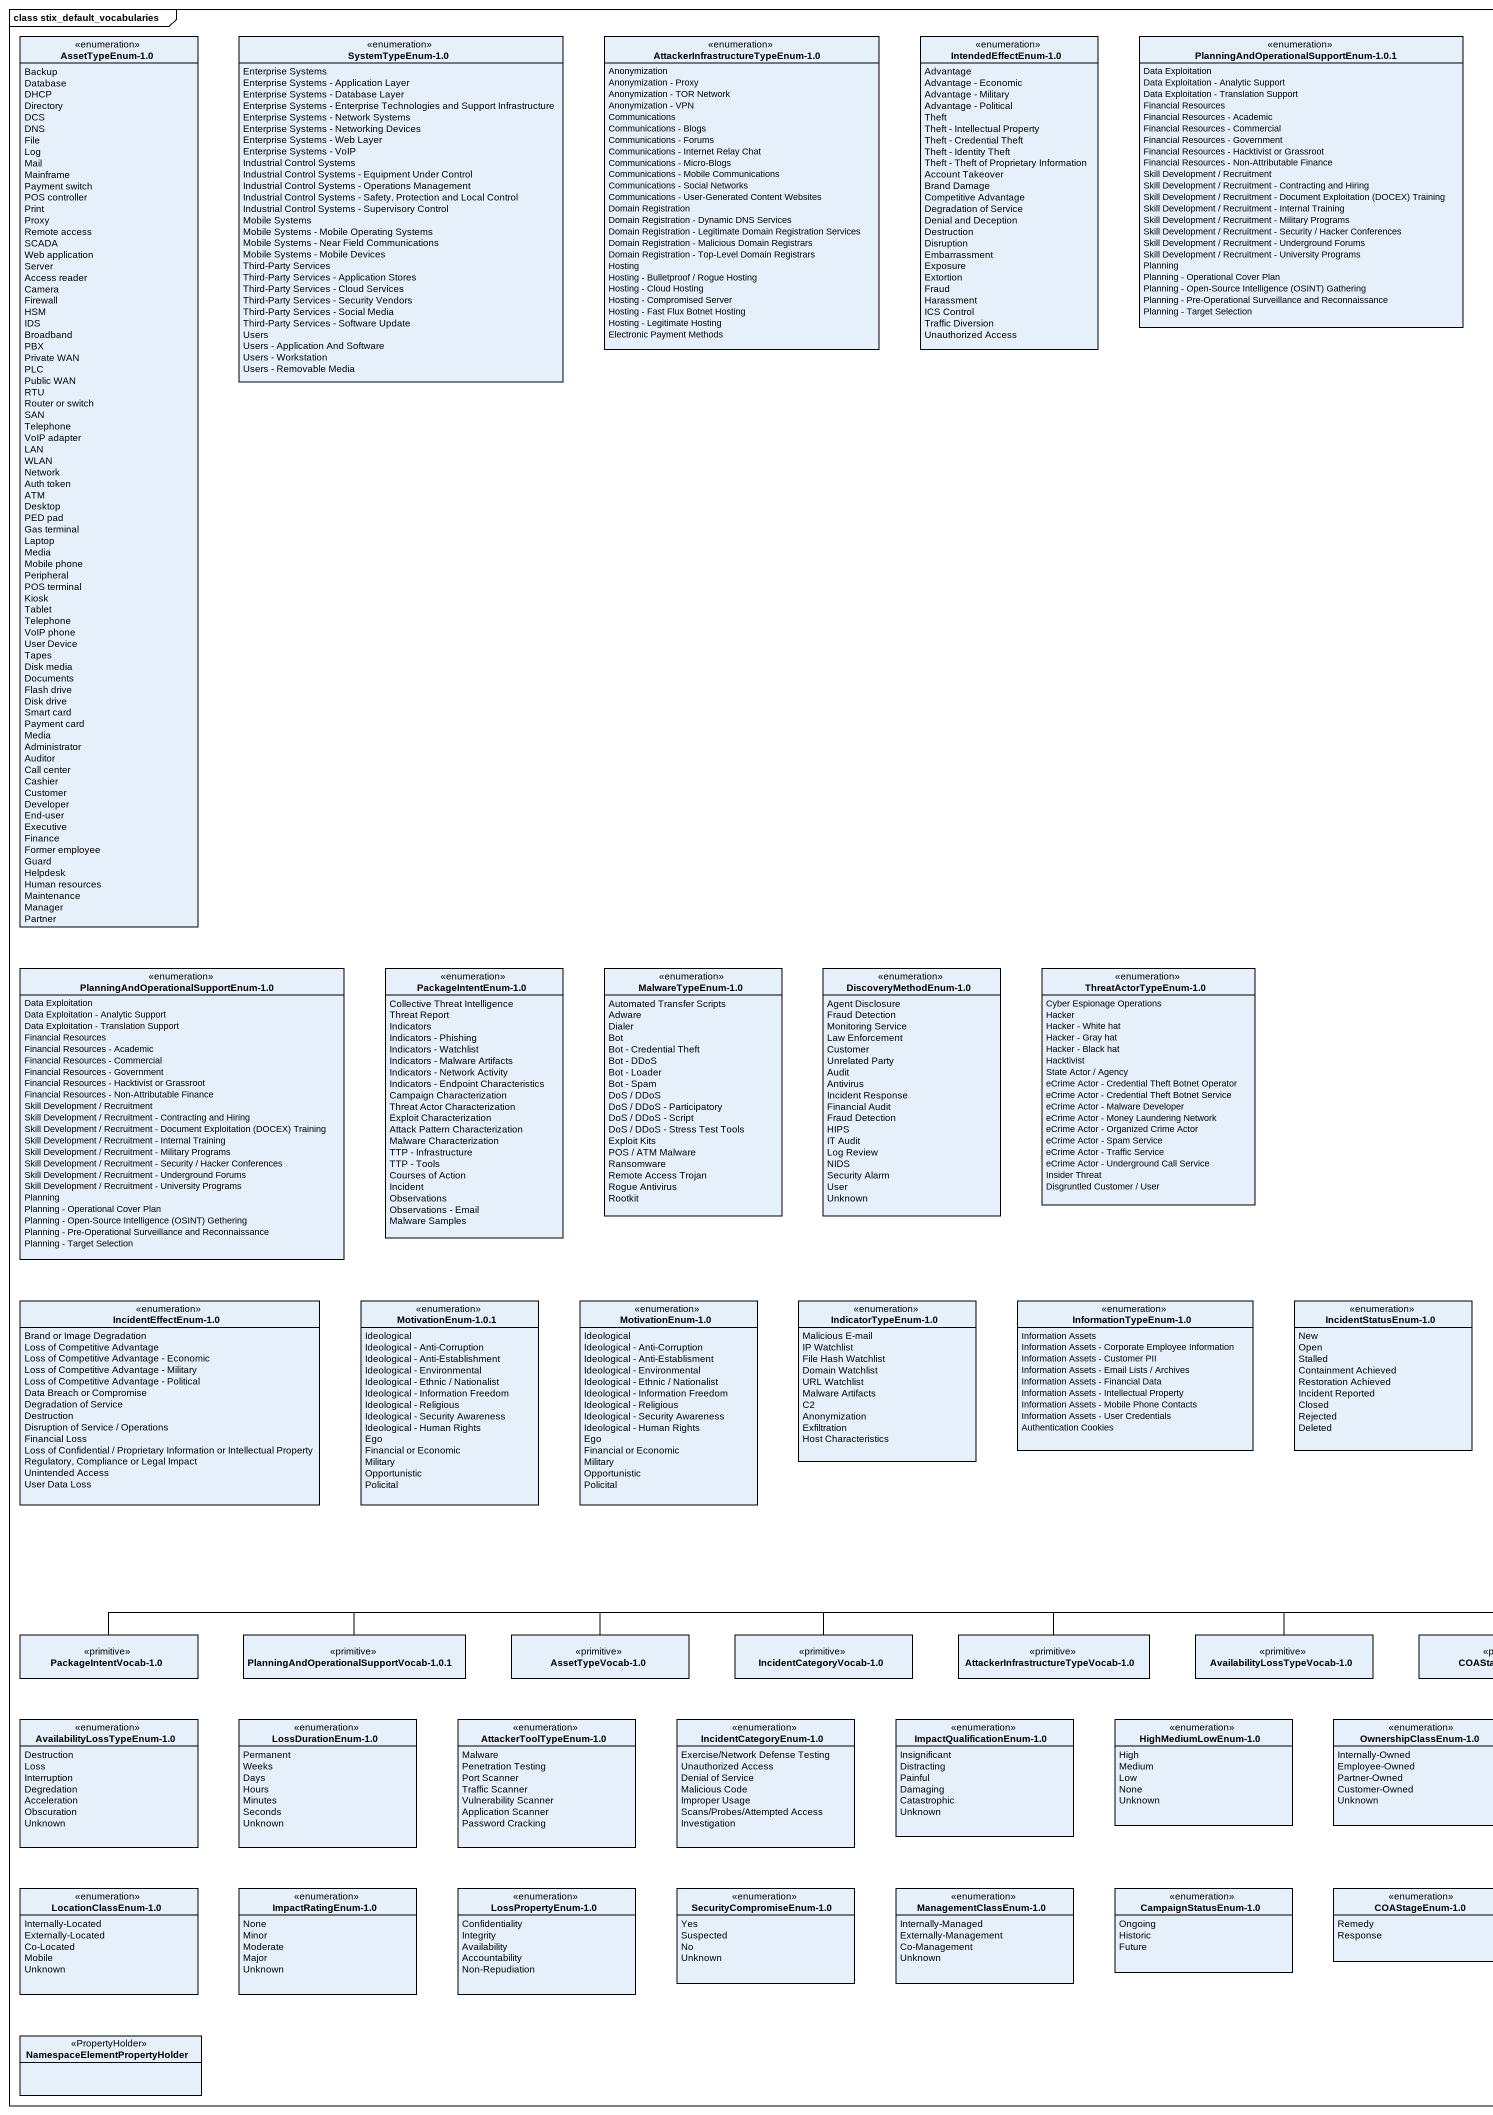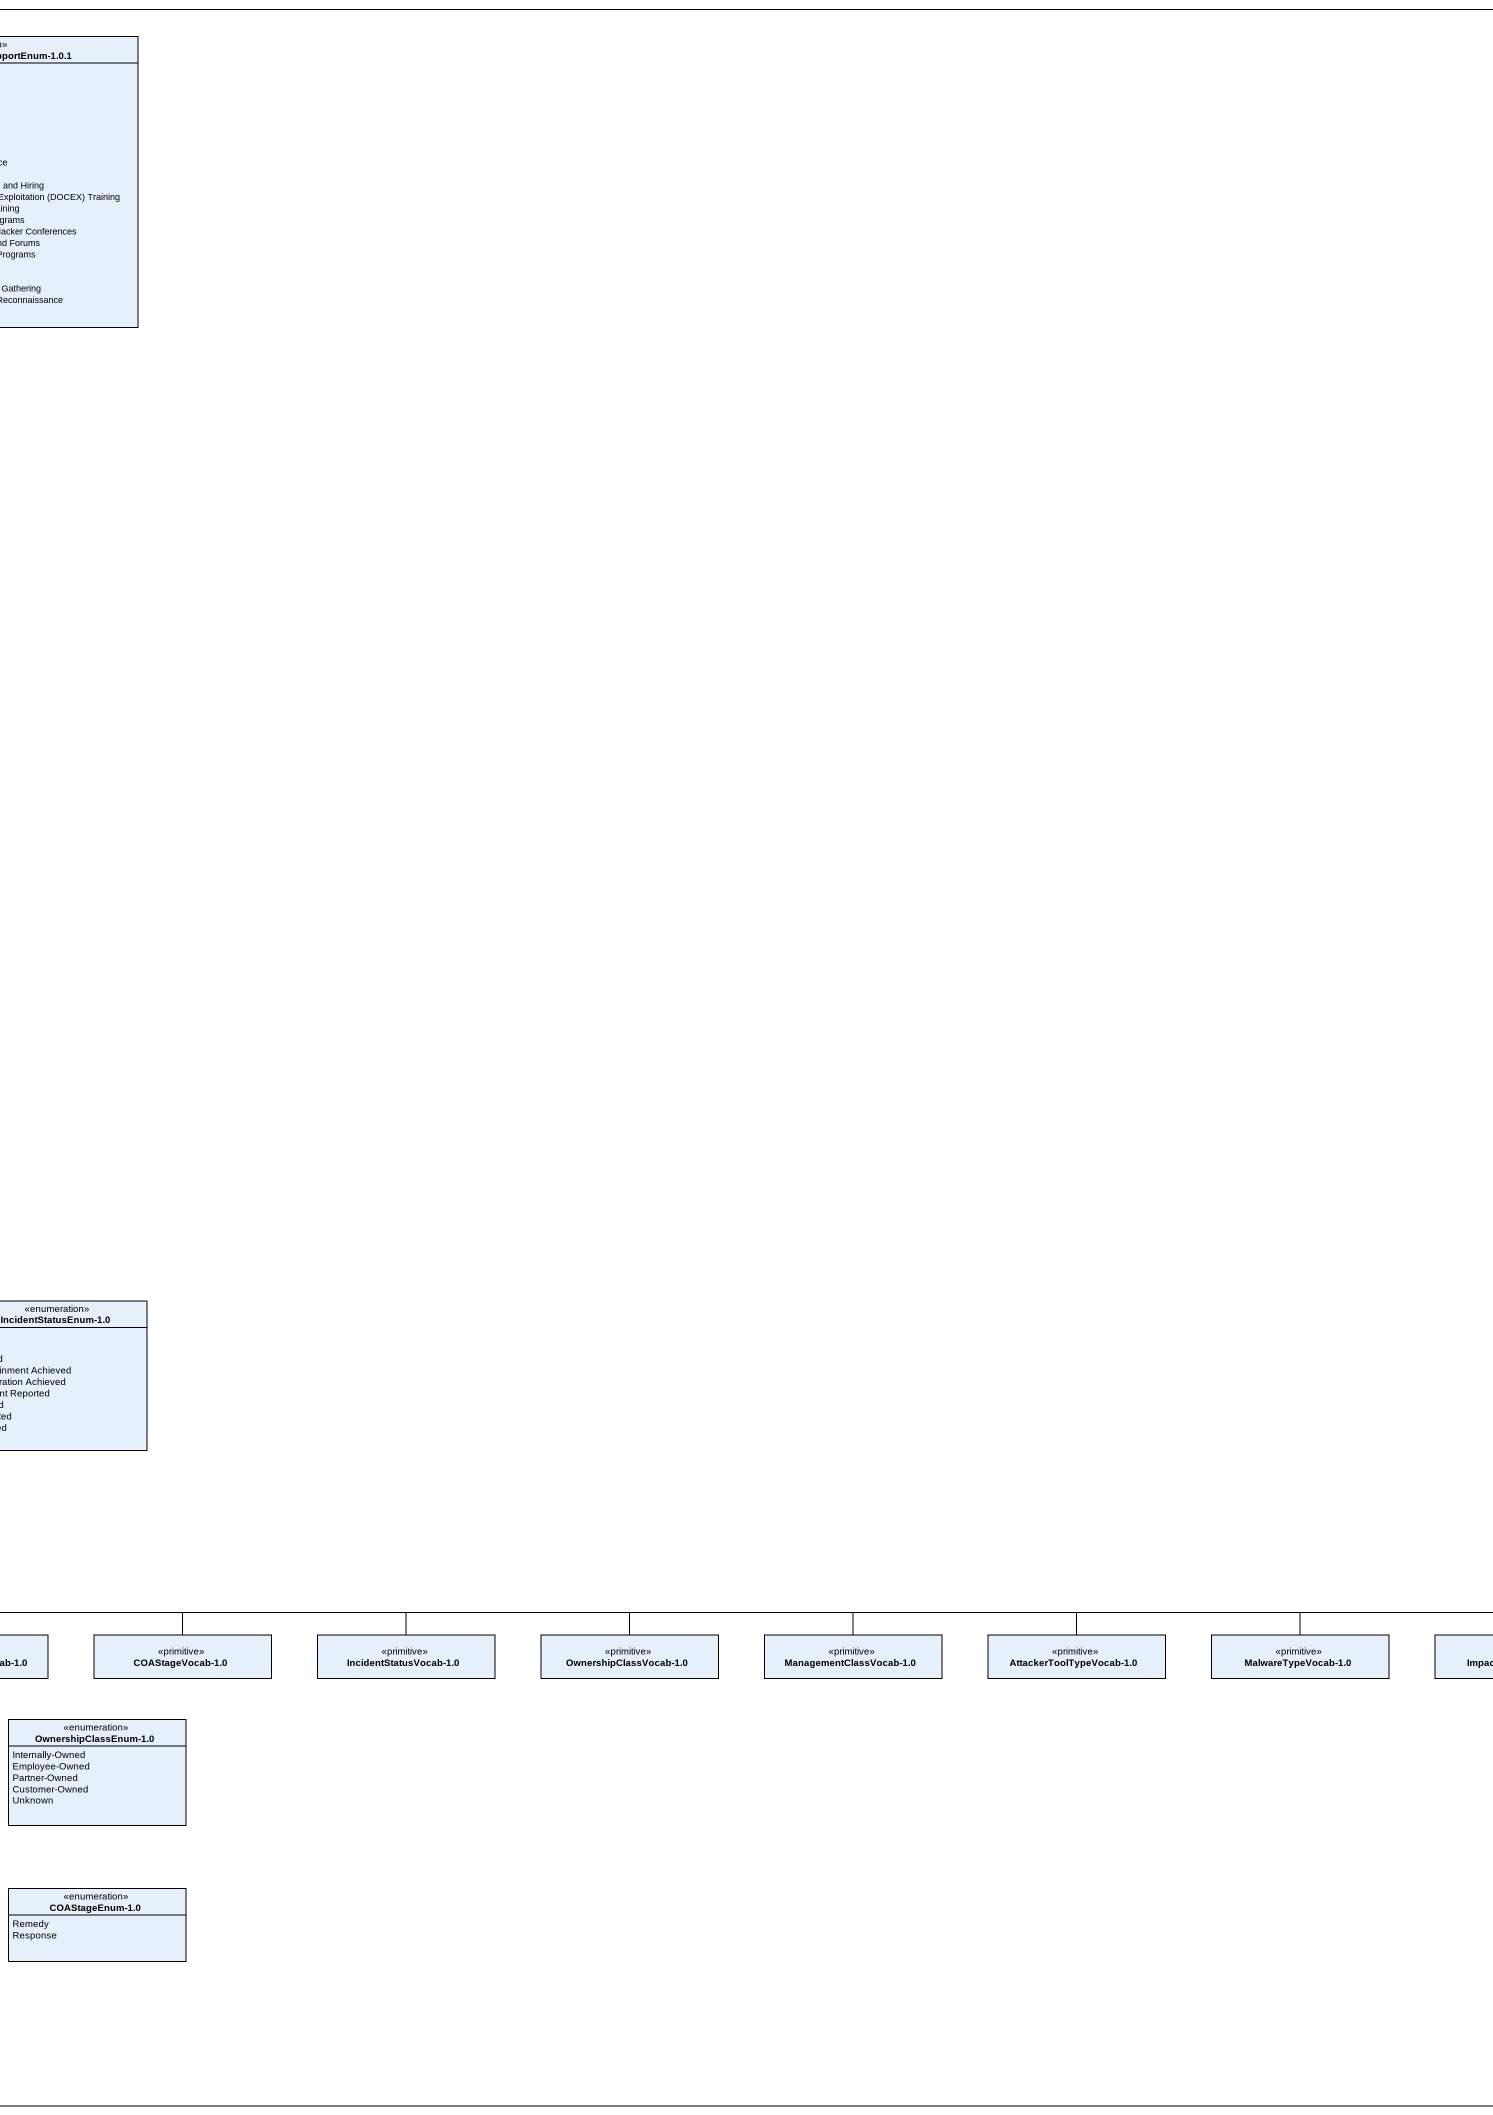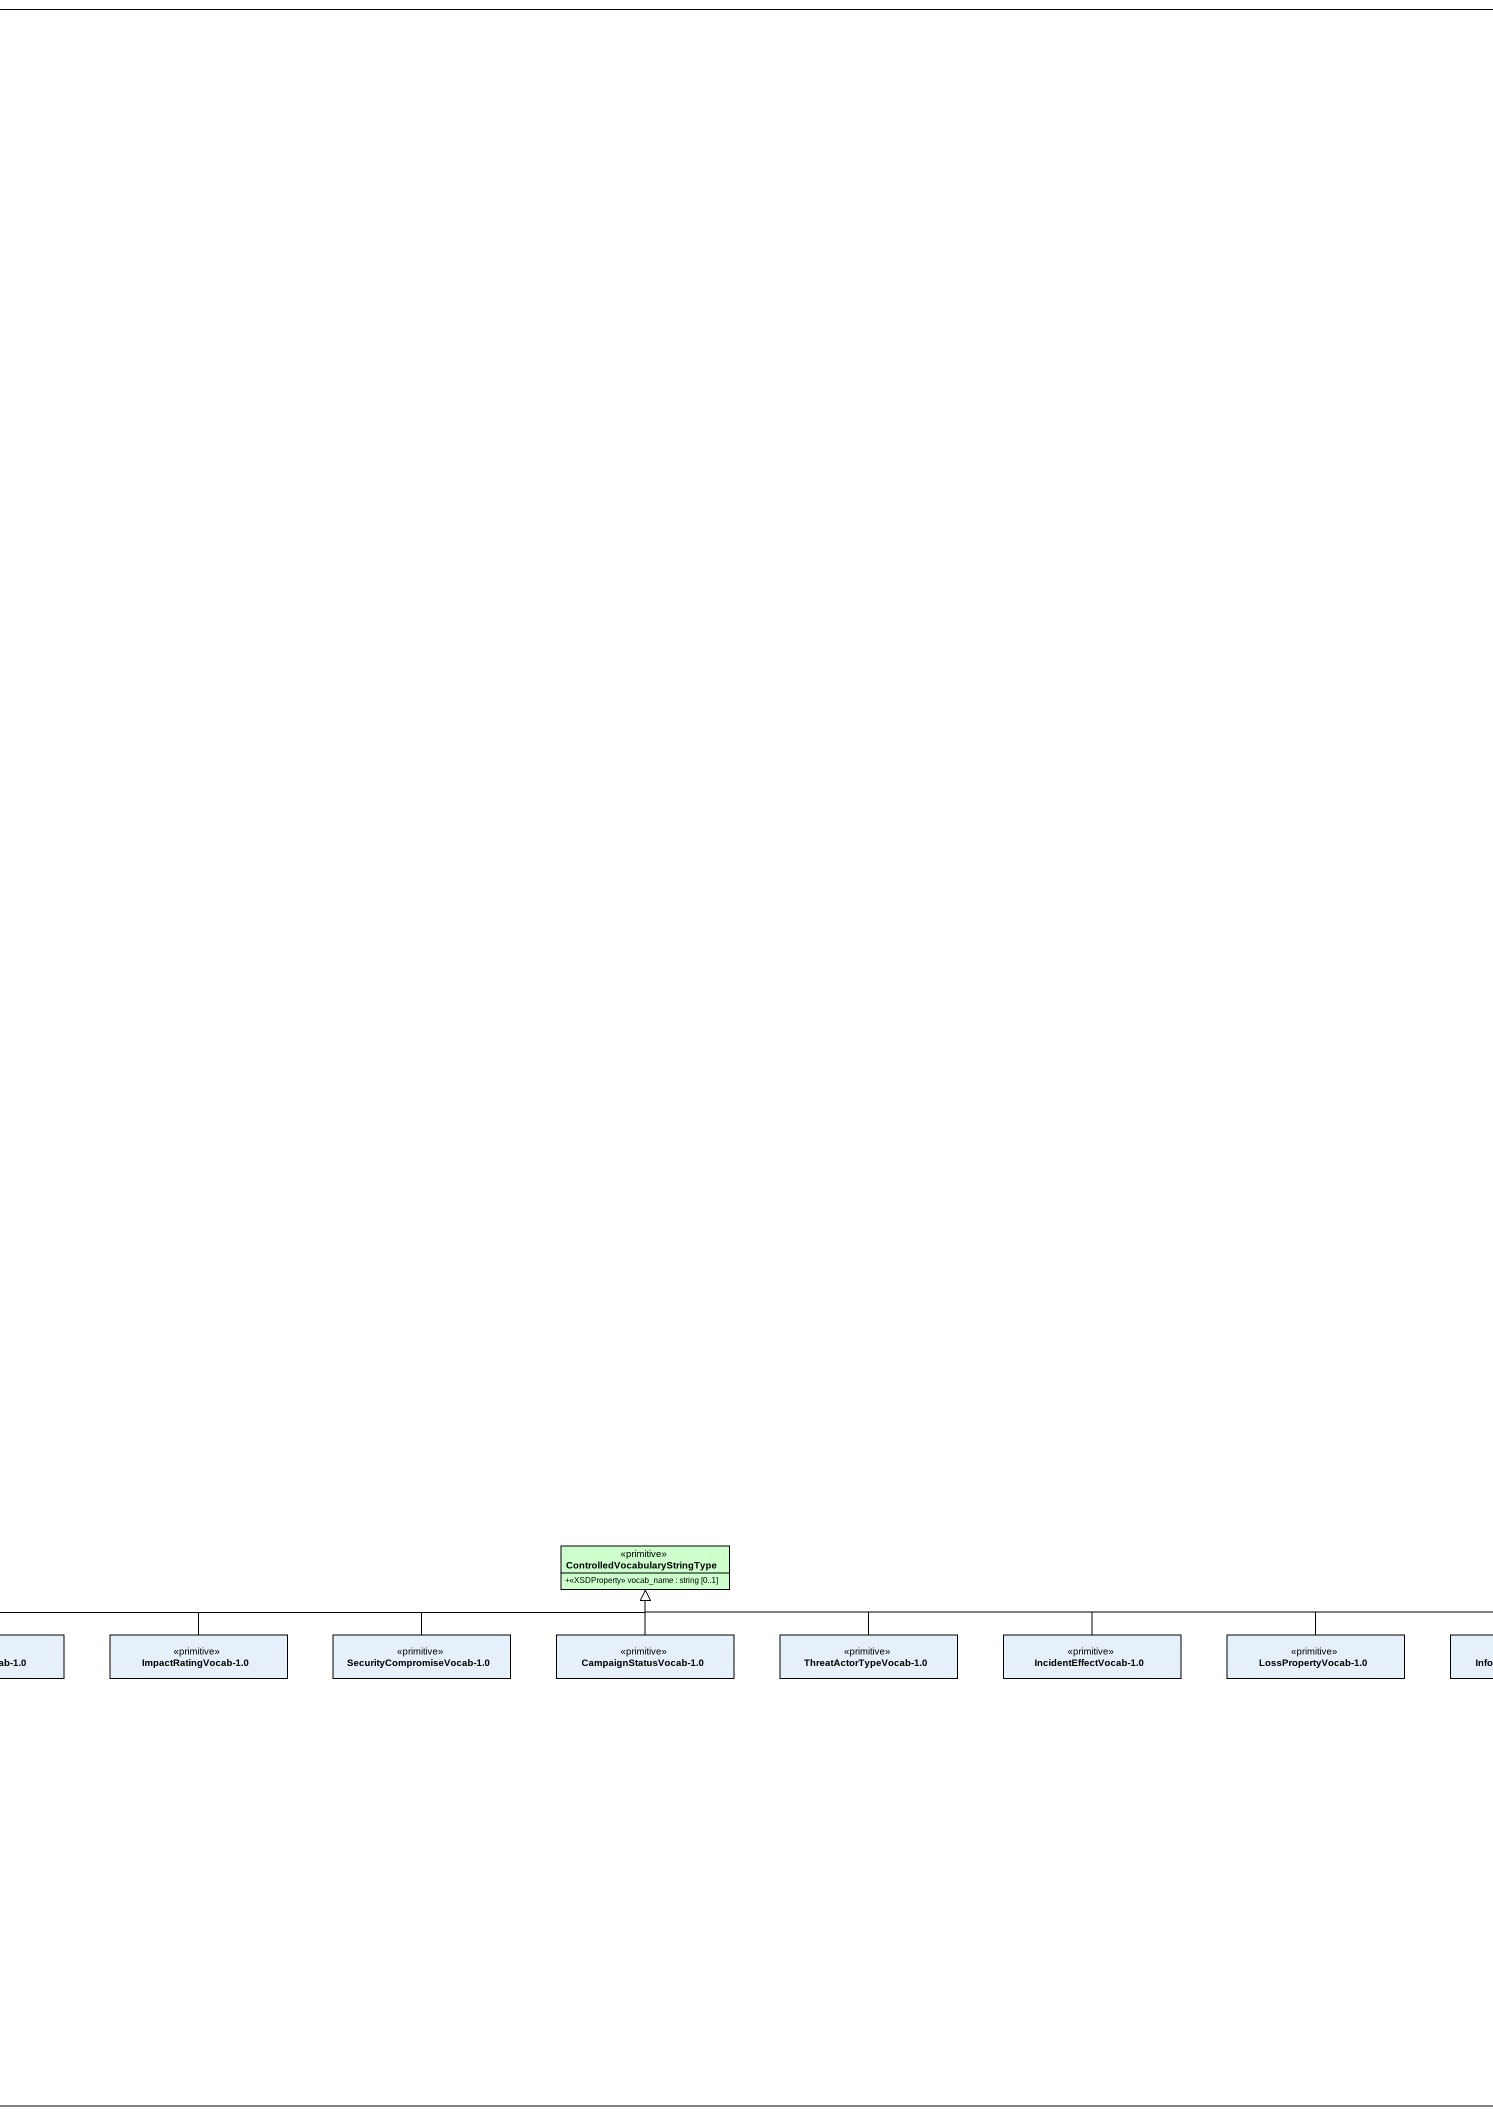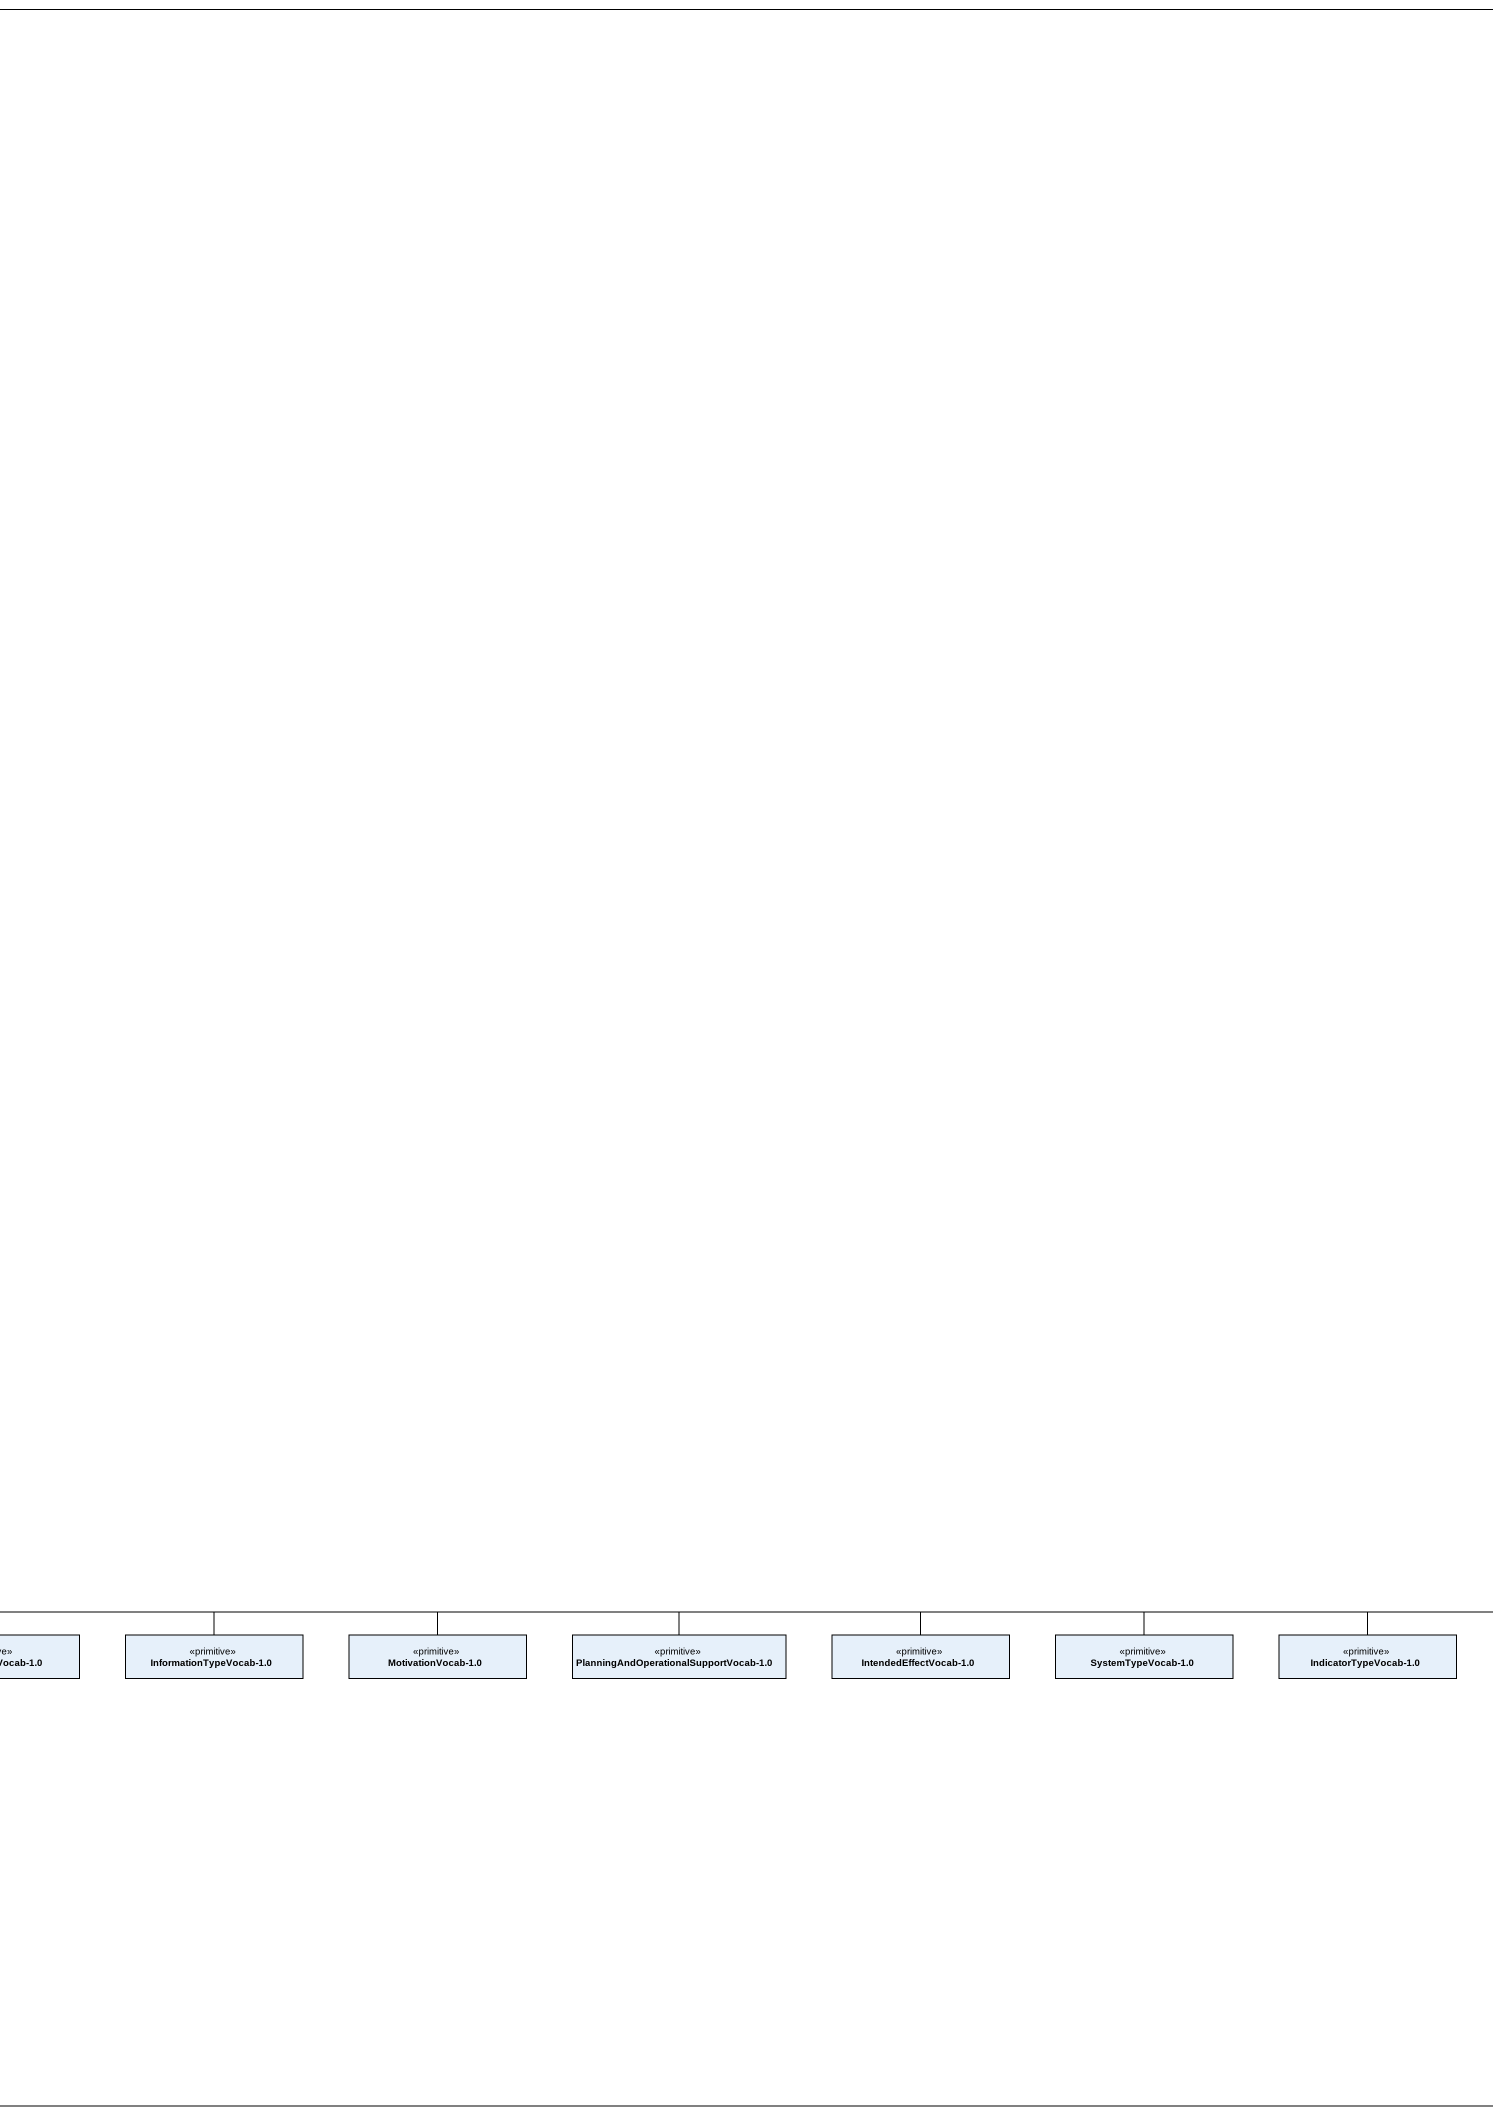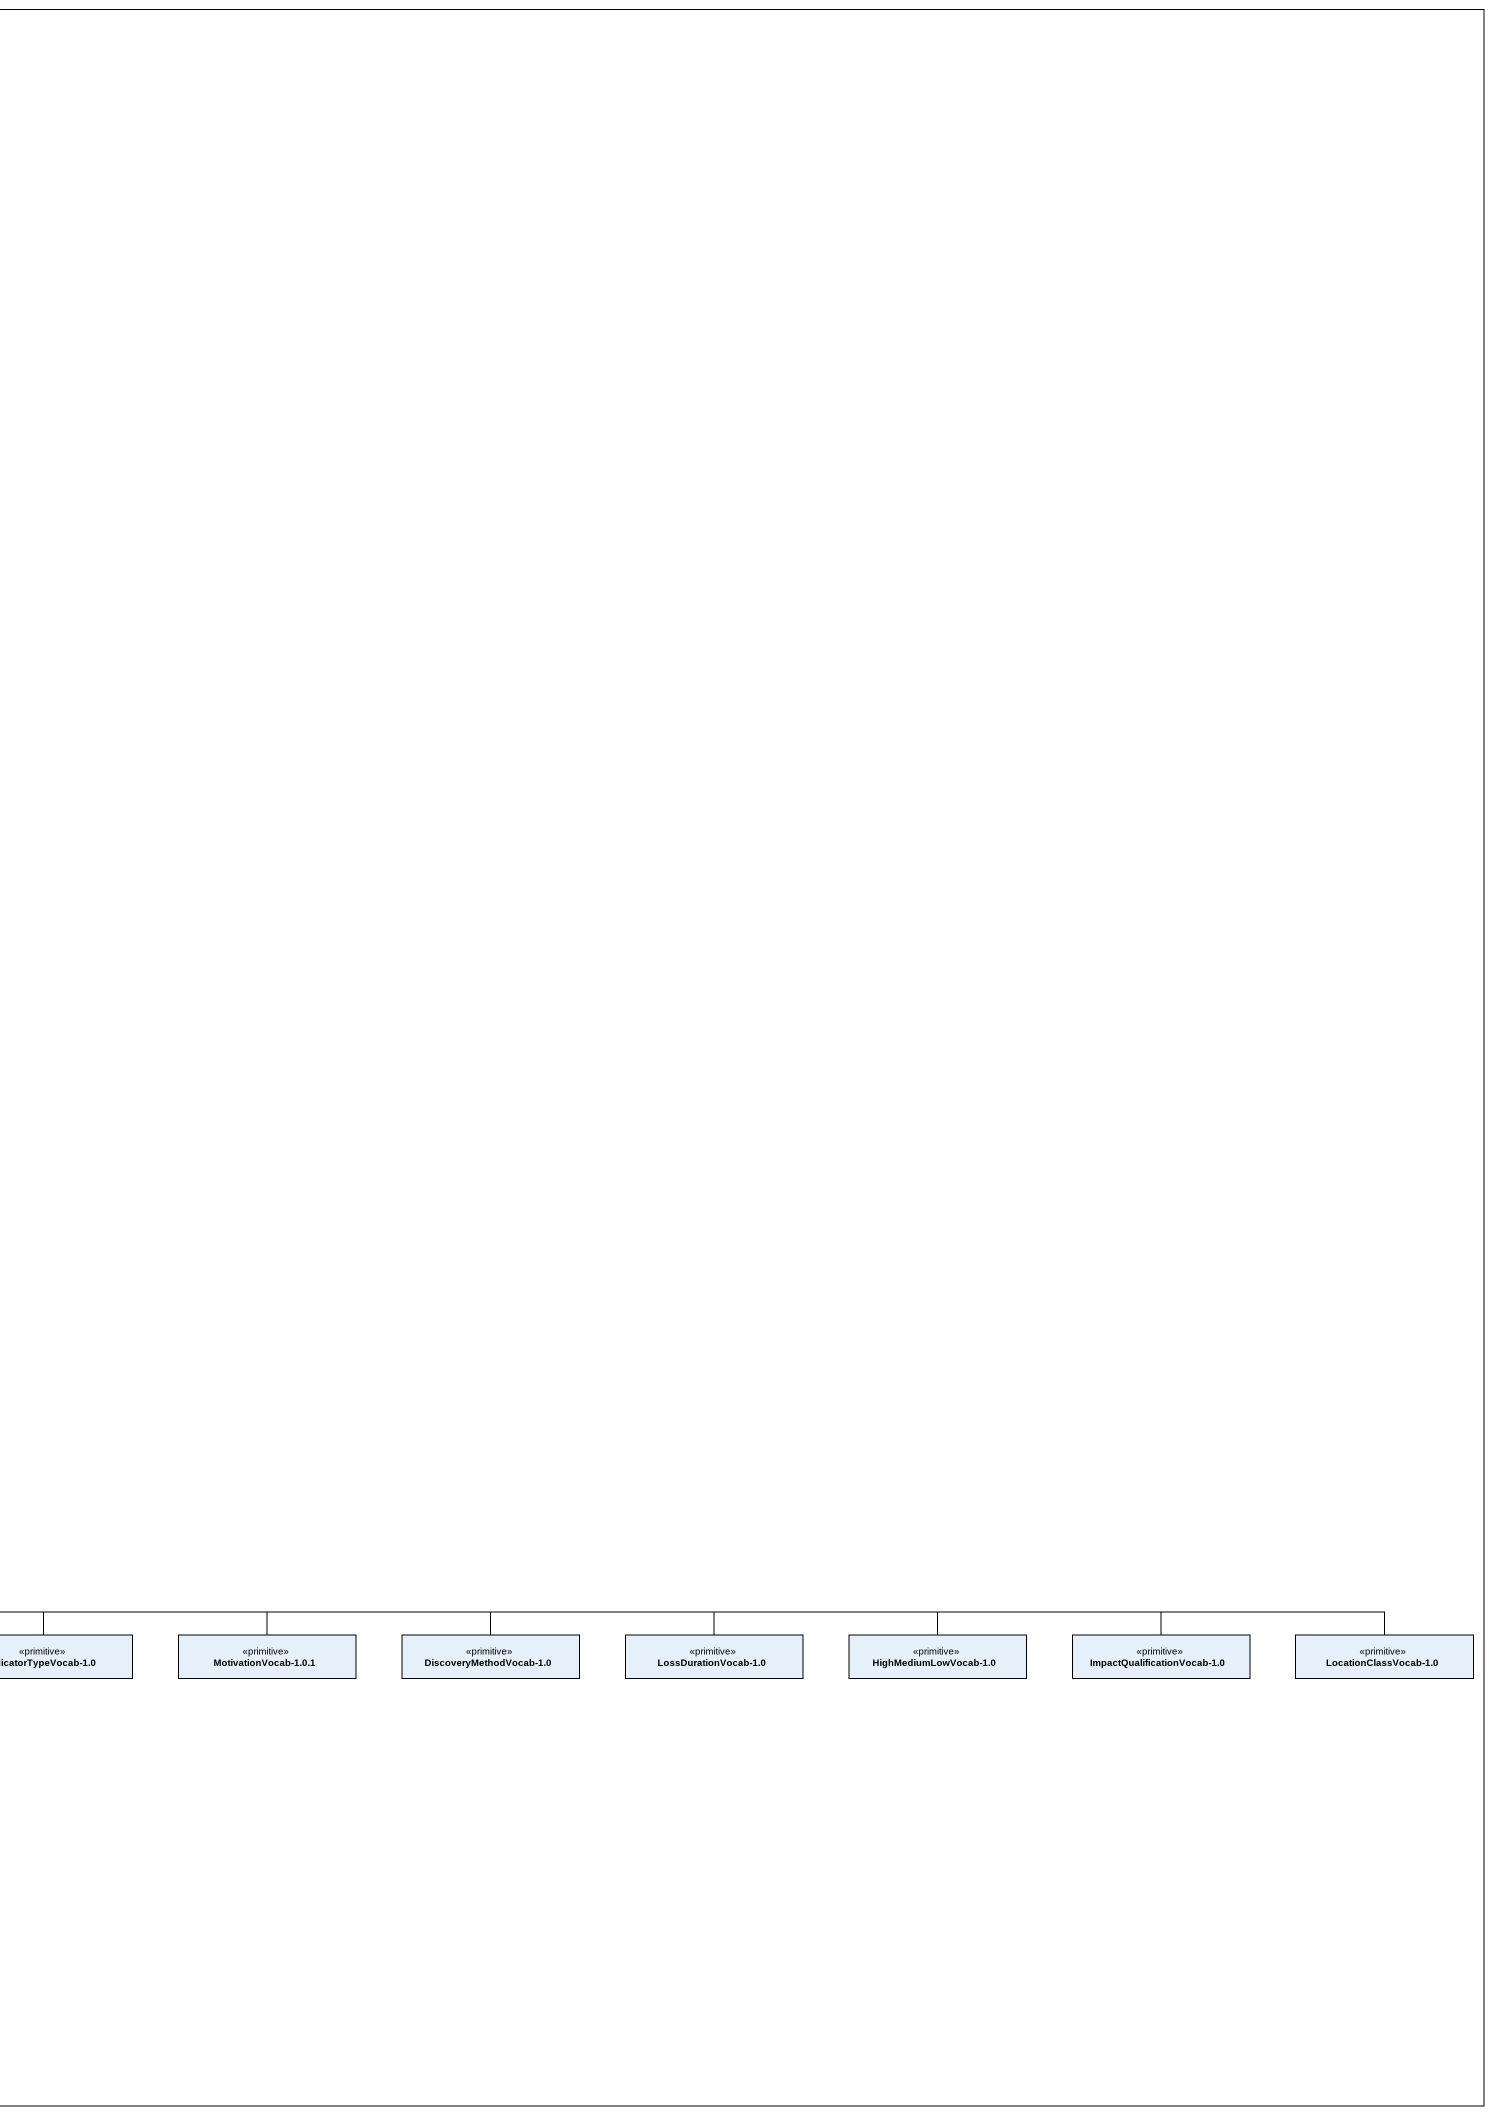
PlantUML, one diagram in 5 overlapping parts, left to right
@startuml
mainframe class stix_default_vocabularies
hide circle
hide empty members
skinparam classAttributeIconSize 0
enum "AssetTypeEnum-1.0" as AssetTypeEnum_1_0 {
  Backup
  Database
  DHCP
  Directory
  DCS
  DNS
  File
  Log
  Mail
  Mainframe
  Payment switch
  POS controller
  Print
  Proxy
  Remote access
  SCADA
  Web application
  Server
  Access reader
  Camera
  Firewall
  HSM
  IDS
  Broadband
  PBX
  Private WAN
  PLC
  Public WAN
  RTU
  Router or switch
  SAN
  Telephone
  VoIP adapter
  LAN
  WLAN
  Network
  Auth token
  ATM
  Desktop
  PED pad
  Gas terminal
  Laptop
  Media
  Mobile phone
  Peripheral
  POS terminal
  Kiosk
  Tablet
  Telephone
  VoIP phone
  User Device
  Tapes
  Disk media
  Documents
  Flash drive
  Disk drive
  Smart card
  Payment card
  Media
  Administrator
  Auditor
  Call center
  Cashier
  Customer
  Developer
  End-user
  Executive
  Finance
  Former employee
  Guard
  Helpdesk
  Human resources
  Maintenance
  Manager
  Partner
}
enum "SystemTypeEnum-1.0" as SystemTypeEnum_1_0 {
  Enterprise Systems
  Enterprise Systems - Application Layer
  Enterprise Systems - Database Layer
  Enterprise Systems - Enterprise Technologies and Support Infrastructure
  Enterprise Systems - Network Systems
  Enterprise Systems - Networking Devices
  Enterprise Systems - Web Layer
  Enterprise Systems - VoIP
  Industrial Control Systems
  Industrial Control Systems - Equipment Under Control
  Industrial Control Systems - Operations Management
  Industrial Control Systems - Safety, Protection and Local Control
  Industrial Control Systems - Supervisory Control
  Mobile Systems
  Mobile Systems - Mobile Operating Systems
  Mobile Systems - Near Field Communications
  Mobile Systems - Mobile Devices
  Third-Party Services
  Third-Party Services - Application Stores
  Third-Party Services - Cloud Services
  Third-Party Services - Security Vendors
  Third-Party Services - Social Media
  Third-Party Services - Software Update
  Users
  Users - Application And Software
  Users - Workstation
  Users - Removable Media
}
enum "AttackerInfrastructureTypeEnum-1.0" as AttackerInfrastructureTypeEn {
  Anonymization
  Anonymization - Proxy
  Anonymization - TOR Network
  Anonymization - VPN
  Communications
  Communications - Blogs
  Communications - Forums
  Communications - Internet Relay Chat
  Communications - Micro-Blogs
  Communications - Mobile Communications
  Communications - Social Networks
  Communications - User-Generated Content Websites
  Domain Registration
  Domain Registration - Dynamic DNS Services
  Domain Registration - Legitimate Domain Registration Services
  Domain Registration - Malicious Domain Registrars
  Domain Registration - Top-Level Domain Registrars
  Hosting
  Hosting - Bulletproof / Rogue Hosting
  Hosting - Cloud Hosting
  Hosting - Compromised Server
  Hosting - Fast Flux Botnet Hosting
  Hosting - Legitimate Hosting
  Electronic Payment Methods
}
enum "IntendedEffectEnum-1.0" as IntendedEffectEnum_1_0 {
  Advantage
  Advantage - Economic
  Advantage - Military
  Advantage - Political
  Theft
  Theft - Intellectual Property
  Theft - Credential Theft
  Theft - Identity Theft
  Theft - Theft of Proprietary Information
  Account Takeover
  Brand Damage
  Competitive Advantage
  Degradation of Service
  Denial and Deception
  Destruction
  Disruption
  Embarrassment
  Exposure
  Extortion
  Fraud
  Harassment
  ICS Control
  Traffic Diversion
  Unauthorized Access
}
enum "PlanningAndOperationalSupportEnum-1.0.1" as PlanningAndOperationalSuppor {
  Data Exploitation
  Data Exploitation - Analytic Support
  Data Exploitation - Translation Support
  Financial Resources
  Financial Resources - Academic
  Financial Resources - Commercial
  Financial Resources - Government
  Financial Resources - Hacktivist or Grassroot
  Financial Resources - Non-Attributable Finance
  Skill Development / Recruitment
  Skill Development / Recruitment - Contracting and Hiring
  {field} Skill Development / Recruitment - Document Exploitation (DOCEX) Training
  Skill Development / Recruitment - Internal Training
  Skill Development / Recruitment - Military Programs
  Skill Development / Recruitment - Security / Hacker Conferences
  Skill Development / Recruitment - Underground Forums
  Skill Development / Recruitment - University Programs
  Planning
  Planning - Operational Cover Plan
  {field} Planning - Open-Source Intelligence (OSINT) Gathering
  Planning - Pre-Operational Surveillance and Reconnaissance
  Planning - Target Selection
}
enum "PlanningAndOperationalSupportEnum-1.0" as PlanningAndOperationalSuppor_2 {
  Data Exploitation
  Data Exploitation - Analytic Support
  Data Exploitation - Translation Support
  Financial Resources
  Financial Resources - Academic
  Financial Resources - Commercial
  Financial Resources - Government
  Financial Resources - Hacktivist or Grassroot
  Financial Resources - Non-Attributable Finance
  Skill Development / Recruitment
  Skill Development / Recruitment - Contracting and Hiring
  {field} Skill Development / Recruitment - Document Exploitation (DOCEX) Training
  Skill Development / Recruitment - Internal Training
  Skill Development / Recruitment - Military Programs
  Skill Development / Recruitment - Security / Hacker Conferences
  Skill Development / Recruitment - Underground Forums
  Skill Development / Recruitment - University Programs
  Planning
  Planning - Operational Cover Plan
  {field} Planning - Open-Source Intelligence (OSINT) Gethering
  Planning - Pre-Operational Surveillance and Reconnaissance
  Planning - Target Selection
}
enum "PackageIntentEnum-1.0" as PackageIntentEnum_1_0 {
  Collective Threat Intelligence
  Threat Report
  Indicators
  Indicators - Phishing
  Indicators - Watchlist
  Indicators - Malware Artifacts
  Indicators - Network Activity
  Indicators - Endpoint Characteristics
  Campaign Characterization
  Threat Actor Characterization
  Exploit Characterization
  Attack Pattern Characterization
  Malware Characterization
  TTP - Infrastructure
  TTP - Tools
  Courses of Action
  Incident
  Observations
  Observations - Email
  Malware Samples
}
enum "MalwareTypeEnum-1.0" as MalwareTypeEnum_1_0 {
  Automated Transfer Scripts
  Adware
  Dialer
  Bot
  Bot - Credential Theft
  Bot - DDoS
  Bot - Loader
  Bot - Spam
  DoS / DDoS
  DoS / DDoS - Participatory
  DoS / DDoS - Script
  DoS / DDoS - Stress Test Tools
  Exploit Kits
  POS / ATM Malware
  Ransomware
  Remote Access Trojan
  Rogue Antivirus
  Rootkit
}
enum "DiscoveryMethodEnum-1.0" as DiscoveryMethodEnum_1_0 {
  Agent Disclosure
  Fraud Detection
  Monitoring Service
  Law Enforcement
  Customer
  Unrelated Party
  Audit
  Antivirus
  Incident Response
  Financial Audit
  Fraud Detection
  HIPS
  IT Audit
  Log Review
  NIDS
  Security Alarm
  User
  Unknown
}
enum "ThreatActorTypeEnum-1.0" as ThreatActorTypeEnum_1_0 {
  Cyber Espionage Operations
  Hacker
  Hacker - White hat
  Hacker - Gray hat
  Hacker - Black hat
  Hacktivist
  State Actor / Agency
  eCrime Actor - Credential Theft Botnet Operator
  eCrime Actor - Credential Theft Botnet Service
  eCrime Actor - Malware Developer
  eCrime Actor - Money Laundering Network
  eCrime Actor - Organized Crime Actor
  eCrime Actor - Spam Service
  eCrime Actor - Traffic Service
  eCrime Actor - Underground Call Service
  Insider Threat
  Disgruntled Customer / User
}
enum "IncidentEffectEnum-1.0" as IncidentEffectEnum_1_0 {
  Brand or Image Degradation
  Loss of Competitive Advantage
  Loss of Competitive Advantage - Economic
  Loss of Competitive Advantage - Military
  Loss of Competitive Advantage - Political
  Data Breach or Compromise
  Degradation of Service
  Destruction
  Disruption of Service / Operations
  Financial Loss
  Loss of Confidential / Proprietary Information or Intellectual Property
  Regulatory, Compliance or Legal Impact
  Unintended Access
  User Data Loss
}
enum "MotivationEnum-1.0.1" as MotivationEnum_1_0_1 {
  Ideological
  Ideological - Anti-Corruption
  Ideological - Anti-Establishment
  Ideological - Environmental
  Ideological - Ethnic / Nationalist
  Ideological - Information Freedom
  Ideological - Religious
  Ideological - Security Awareness
  Ideological - Human Rights
  Ego
  Financial or Economic
  Military
  Opportunistic
  Policital
}
enum "MotivationEnum-1.0" as MotivationEnum_1_0 {
  Ideological
  Ideological - Anti-Corruption
  Ideological - Anti-Establisment
  Ideological - Environmental
  Ideological - Ethnic / Nationalist
  Ideological - Information Freedom
  Ideological - Religious
  Ideological - Security Awareness
  Ideological - Human Rights
  Ego
  Financial or Economic
  Military
  Opportunistic
  Policital
}
enum "IndicatorTypeEnum-1.0" as IndicatorTypeEnum_1_0 {
  Malicious E-mail
  IP Watchlist
  File Hash Watchlist
  Domain Watchlist
  URL Watchlist
  Malware Artifacts
  C2
  Anonymization
  Exfiltration
  Host Characteristics
}
enum "InformationTypeEnum-1.0" as InformationTypeEnum_1_0 {
  Information Assets
  Information Assets - Corporate Employee Information
  Information Assets - Customer PII
  Information Assets - Email Lists / Archives
  Information Assets - Financial Data
  Information Assets - Intellectual Property
  Information Assets - Mobile Phone Contacts
  Information Assets - User Credentials
  Authentication Cookies
}
enum "IncidentStatusEnum-1.0" as IncidentStatusEnum_1_0 {
  New
  Open
  Stalled
  Containment Achieved
  Restoration Achieved
  Incident Reported
  Closed
  Rejected
  Deleted
}
class "ControlledVocabularyStringType" as ControlledVocabularyStringTy <<primitive>> #CCFFCC {
  +<<XSDProperty>> vocab_name : string [0..1]
}
class "PackageIntentVocab-1.0" as PackageIntentVocab_1_0 <<primitive>>
class "PlanningAndOperationalSupportVocab-1.0.1" as PlanningAndOperationalSuppor_3 <<primitive>>
class "AssetTypeVocab-1.0" as AssetTypeVocab_1_0 <<primitive>>
class "IncidentCategoryVocab-1.0" as IncidentCategoryVocab_1_0 <<primitive>>
class "AttackerInfrastructureTypeVocab-1.0" as AttackerInfrastructureTypeVo <<primitive>>
class "AvailabilityLossTypeVocab-1.0" as AvailabilityLossTypeVocab_1 <<primitive>>
class "COAStageVocab-1.0" as COAStageVocab_1_0 <<primitive>>
class "IncidentStatusVocab-1.0" as IncidentStatusVocab_1_0 <<primitive>>
class "OwnershipClassVocab-1.0" as OwnershipClassVocab_1_0 <<primitive>>
class "ManagementClassVocab-1.0" as ManagementClassVocab_1_0 <<primitive>>
class "AttackerToolTypeVocab-1.0" as AttackerToolTypeVocab_1_0 <<primitive>>
class "MalwareTypeVocab-1.0" as MalwareTypeVocab_1_0 <<primitive>>
class "ImpactRatingVocab-1.0" as ImpactRatingVocab_1_0 <<primitive>>
class "SecurityCompromiseVocab-1.0" as SecurityCompromiseVocab_1_0 <<primitive>>
class "CampaignStatusVocab-1.0" as CampaignStatusVocab_1_0 <<primitive>>
class "ThreatActorTypeVocab-1.0" as ThreatActorTypeVocab_1_0 <<primitive>>
class "IncidentEffectVocab-1.0" as IncidentEffectVocab_1_0 <<primitive>>
class "LossPropertyVocab-1.0" as LossPropertyVocab_1_0 <<primitive>>
class "InformationTypeVocab-1.0" as InformationTypeVocab_1_0 <<primitive>>
class "MotivationVocab-1.0" as MotivationVocab_1_0 <<primitive>>
class "PlanningAndOperationalSupportVocab-1.0" as PlanningAndOperationalSuppor_4 <<primitive>>
class "IntendedEffectVocab-1.0" as IntendedEffectVocab_1_0 <<primitive>>
class "SystemTypeVocab-1.0" as SystemTypeVocab_1_0 <<primitive>>
class "IndicatorTypeVocab-1.0" as IndicatorTypeVocab_1_0 <<primitive>>
class "MotivationVocab-1.0.1" as MotivationVocab_1_0_1 <<primitive>>
class "DiscoveryMethodVocab-1.0" as DiscoveryMethodVocab_1_0 <<primitive>>
class "LossDurationVocab-1.0" as LossDurationVocab_1_0 <<primitive>>
class "HighMediumLowVocab-1.0" as HighMediumLowVocab_1_0 <<primitive>>
class "ImpactQualificationVocab-1.0" as ImpactQualificationVocab_1_0 <<primitive>>
class "LocationClassVocab-1.0" as LocationClassVocab_1_0 <<primitive>>
enum "AvailabilityLossTypeEnum-1.0" as AvailabilityLossTypeEnum_1_0 {
  Destruction
  Loss
  Interruption
  Degredation
  Acceleration
  Obscuration
  Unknown
}
enum "LossDurationEnum-1.0" as LossDurationEnum_1_0 {
  Permanent
  Weeks
  Days
  Hours
  Minutes
  Seconds
  Unknown
}
enum "AttackerToolTypeEnum-1.0" as AttackerToolTypeEnum_1_0 {
  Malware
  Penetration Testing
  Port Scanner
  Traffic Scanner
  Vulnerability Scanner
  Application Scanner
  Password Cracking
}
enum "IncidentCategoryEnum-1.0" as IncidentCategoryEnum_1_0 {
  Exercise/Network Defense Testing
  Unauthorized Access
  Denial of Service
  Malicious Code
  Improper Usage
  Scans/Probes/Attempted Access
  Investigation
}
enum "ImpactQualificationEnum-1.0" as ImpactQualificationEnum_1_0 {
  Insignificant
  Distracting
  Painful
  Damaging
  Catastrophic
  Unknown
}
enum "HighMediumLowEnum-1.0" as HighMediumLowEnum_1_0 {
  High
  Medium
  Low
  None
  Unknown
}
enum "OwnershipClassEnum-1.0" as OwnershipClassEnum_1_0 {
  Internally-Owned
  Employee-Owned
  Partner-Owned
  Customer-Owned
  Unknown
}
enum "LocationClassEnum-1.0" as LocationClassEnum_1_0 {
  Internally-Located
  Externally-Located
  Co-Located
  Mobile
  Unknown
}
enum "ImpactRatingEnum-1.0" as ImpactRatingEnum_1_0 {
  None
  Minor
  Moderate
  Major
  Unknown
}
enum "LossPropertyEnum-1.0" as LossPropertyEnum_1_0 {
  Confidentiality
  Integrity
  Availability
  Accountability
  Non-Repudiation
}
enum "SecurityCompromiseEnum-1.0" as SecurityCompromiseEnum_1_0 {
  Yes
  Suspected
  No
  Unknown
}
enum "ManagementClassEnum-1.0" as ManagementClassEnum_1_0 {
  Internally-Managed
  Externally-Management
  Co-Management
  Unknown
}
enum "CampaignStatusEnum-1.0" as CampaignStatusEnum_1_0 {
  Ongoing
  Historic
  Future
}
enum "COAStageEnum-1.0" as COAStageEnum_1_0 {
  Remedy
  Response
}
class "NamespaceElementPropertyHolder" as NamespaceElementPropertyHold <<PropertyHolder>>
PackageIntentVocab_1_0 -right-|> ControlledVocabularyStringTy
PlanningAndOperationalSuppor_3 -right-|> ControlledVocabularyStringTy
AssetTypeVocab_1_0 -right-|> ControlledVocabularyStringTy
IncidentCategoryVocab_1_0 -right-|> ControlledVocabularyStringTy
AttackerInfrastructureTypeVo -right-|> ControlledVocabularyStringTy
AvailabilityLossTypeVocab_1 -right-|> ControlledVocabularyStringTy
COAStageVocab_1_0 -right-|> ControlledVocabularyStringTy
IncidentStatusVocab_1_0 -right-|> ControlledVocabularyStringTy
OwnershipClassVocab_1_0 -right-|> ControlledVocabularyStringTy
ManagementClassVocab_1_0 -right-|> ControlledVocabularyStringTy
AttackerToolTypeVocab_1_0 -right-|> ControlledVocabularyStringTy
MalwareTypeVocab_1_0 -right-|> ControlledVocabularyStringTy
ImpactRatingVocab_1_0 -right-|> ControlledVocabularyStringTy
SecurityCompromiseVocab_1_0 -right-|> ControlledVocabularyStringTy
CampaignStatusVocab_1_0 -up-|> ControlledVocabularyStringTy
ThreatActorTypeVocab_1_0 -left-|> ControlledVocabularyStringTy
IncidentEffectVocab_1_0 -left-|> ControlledVocabularyStringTy
LossPropertyVocab_1_0 -left-|> ControlledVocabularyStringTy
InformationTypeVocab_1_0 -left-|> ControlledVocabularyStringTy
MotivationVocab_1_0 -left-|> ControlledVocabularyStringTy
PlanningAndOperationalSuppor_4 -left-|> ControlledVocabularyStringTy
IntendedEffectVocab_1_0 -left-|> ControlledVocabularyStringTy
SystemTypeVocab_1_0 -left-|> ControlledVocabularyStringTy
IndicatorTypeVocab_1_0 -left-|> ControlledVocabularyStringTy
MotivationVocab_1_0_1 -left-|> ControlledVocabularyStringTy
DiscoveryMethodVocab_1_0 -left-|> ControlledVocabularyStringTy
LossDurationVocab_1_0 -left-|> ControlledVocabularyStringTy
HighMediumLowVocab_1_0 -left-|> ControlledVocabularyStringTy
ImpactQualificationVocab_1_0 -left-|> ControlledVocabularyStringTy
LocationClassVocab_1_0 -left-|> ControlledVocabularyStringTy
@enduml
